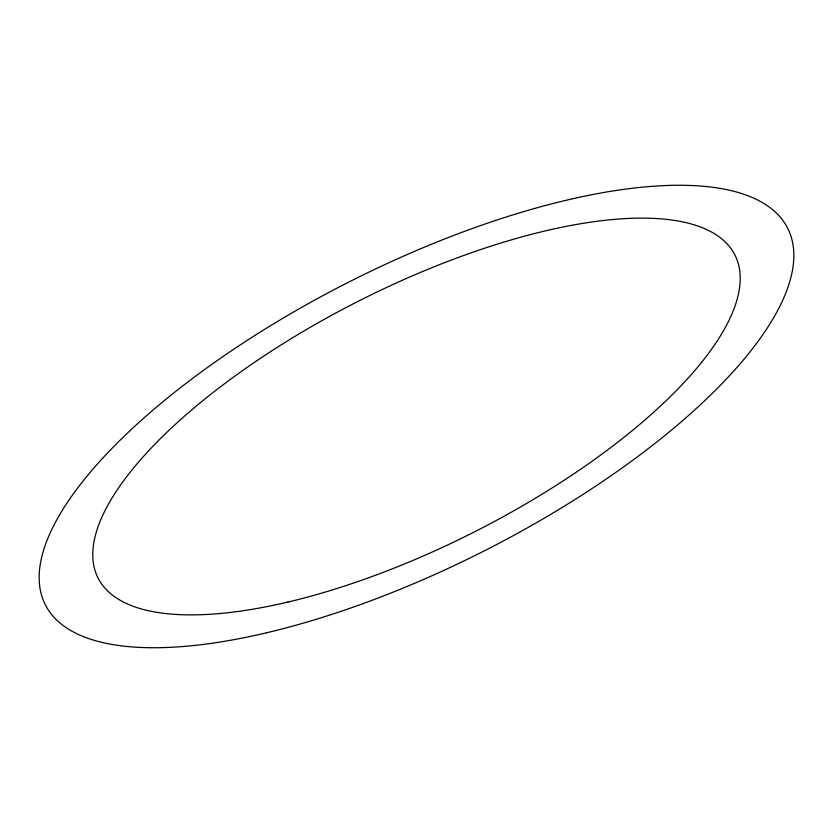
<?xml version="1.0" encoding="UTF-8"?>
<svg xmlns="http://www.w3.org/2000/svg" width="833" height="833" viewBox="0 0 833 833"><rect width="100%" height="100%" fill="white"/><g stroke="black" fill="none" stroke-linecap="round" stroke-linejoin="round"><path stroke-width="1.25" d="M266.612 632.778A416.188 150.502 -26.9 0 0 791.35 237.509A416.188 150.502 -26.9 0 0 191.538 379.202A416.188 150.502 -26.9 0 0 266.612 632.778M287.916 602.051A357.045 129.115 -26.9 0 0 738.08 262.947A357.045 129.115 -26.9 0 0 223.504 384.502A357.045 129.115 -26.9 0 0 287.916 602.051"/></g></svg>
